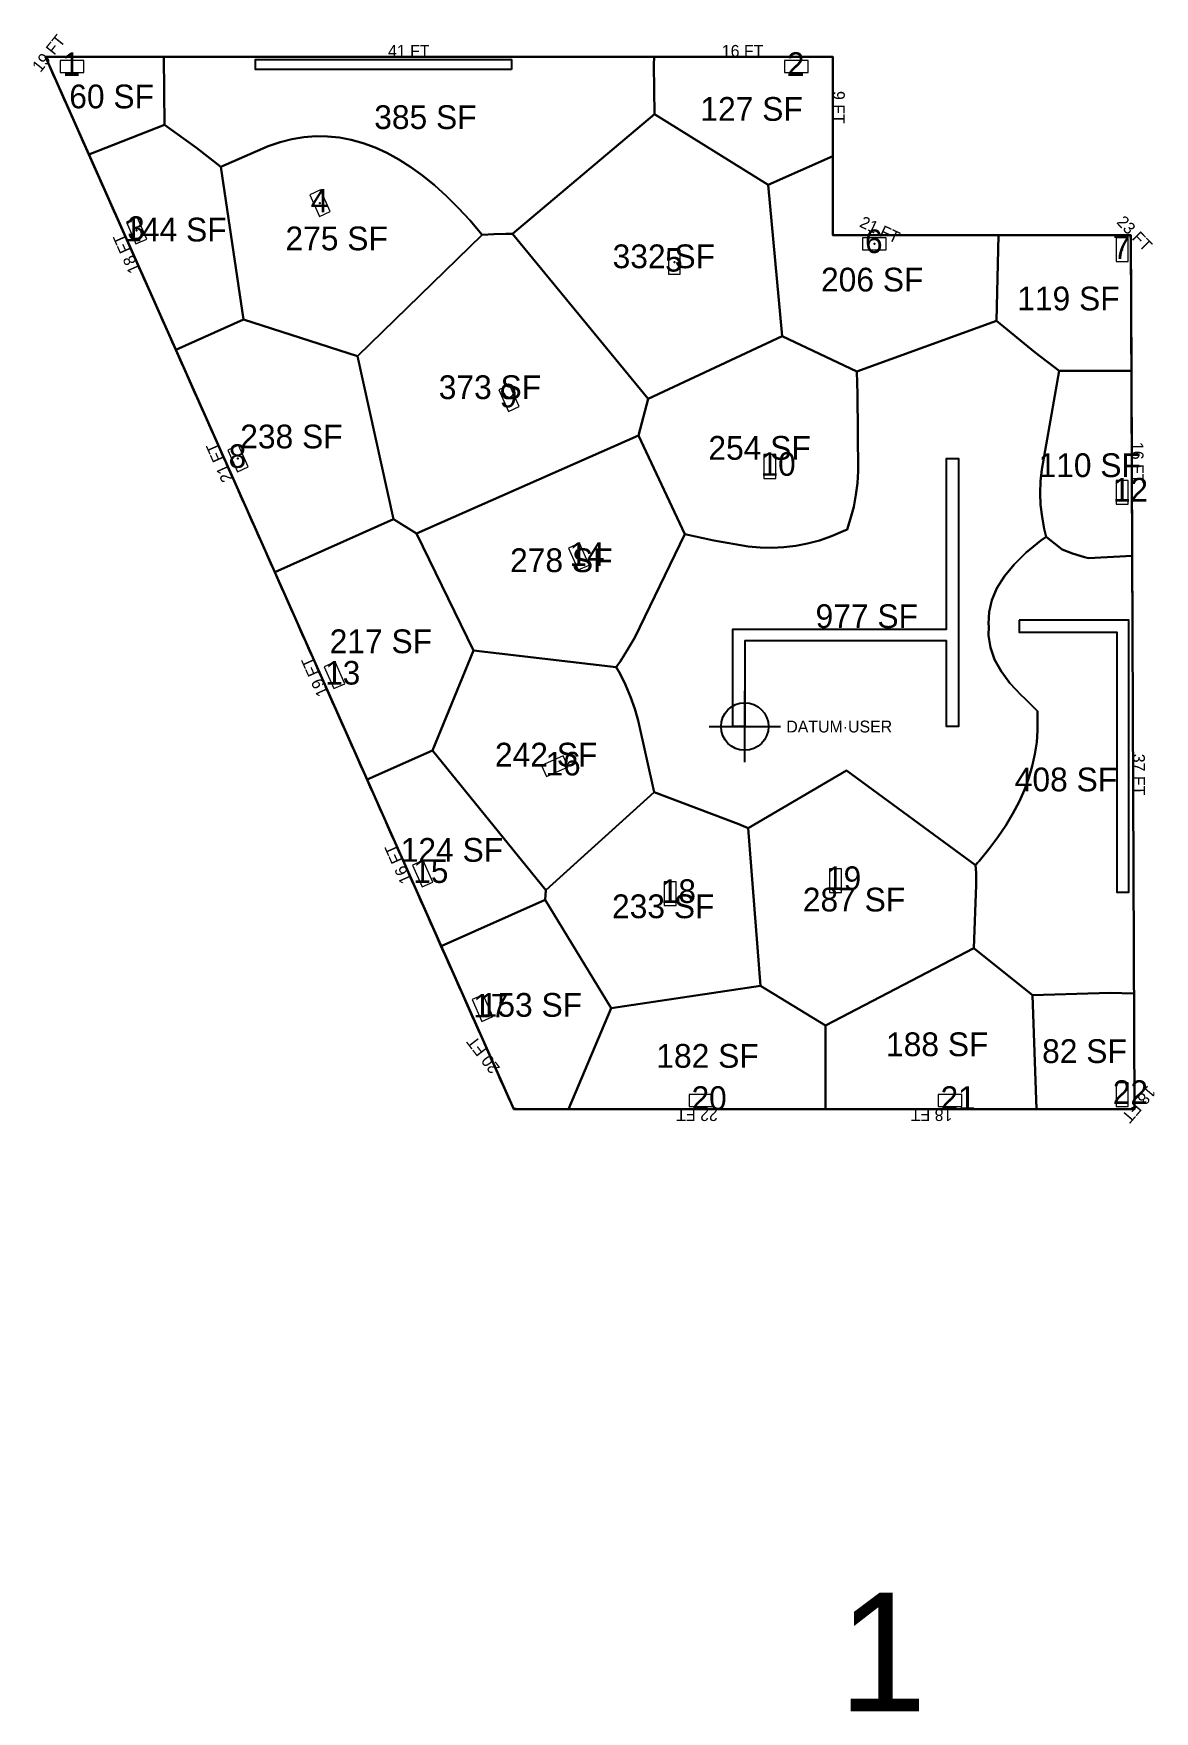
# Model space of a CAD drawing. Header units: metres. Extents: x 6006 to 43258, y -596 to 1101.
# Drawn here: x 6006 to 7139, y -594 to 1101 of the extents above; entities that cross this region are included whole.
import ezdxf
from ezdxf.enums import TextEntityAlignment as Align

# ---------------------------------------------------------------- set-up
doc = ezdxf.new("R2010")
doc.units = ezdxf.units.M
doc.layers.add('COLUMN-FOOTPRINT', color=6, linetype='Continuous', lineweight=9)
for name, color, linetype in [('COLUMN-LABEL', 6, 'Continuous'), ('FLOOR LABELS', 1, 'Continuous'), ('FLOOR_0_AREA_LABELS', 3, 'Continuous'), ('FLOOR_0_BOUNDARY', 5, 'Continuous'), ('FLOOR_0_COLUMNS', 7, 'Continuous'), ('FLOOR_0_DATUM', 4, 'Continuous'), ('FLOOR_0_FASCADE_COLUMNS', 30, 'Continuous'), ('FLOOR_0_FASCADE_WALLS', 4, 'Continuous'), ('FLOOR_0_LARGE_TRIBUTARY', 6, 'Continuous'), ('FLOOR_0_TRIBUTARY_COL_0', 2, 'Continuous'), ('FLOOR_0_TRIBUTARY_COL_1', 2, 'Continuous'), ('FLOOR_0_TRIBUTARY_COL_10', 2, 'Continuous'), ('FLOOR_0_TRIBUTARY_COL_11', 2, 'Continuous'), ('FLOOR_0_TRIBUTARY_COL_12', 2, 'Continuous'), ('FLOOR_0_TRIBUTARY_COL_13', 2, 'Continuous'), ('FLOOR_0_TRIBUTARY_COL_14', 2, 'Continuous'), ('FLOOR_0_TRIBUTARY_COL_15', 2, 'Continuous'), ('FLOOR_0_TRIBUTARY_COL_16', 2, 'Continuous'), ('FLOOR_0_TRIBUTARY_COL_17', 2, 'Continuous'), ('FLOOR_0_TRIBUTARY_COL_18', 2, 'Continuous'), ('FLOOR_0_TRIBUTARY_COL_19', 2, 'Continuous'), ('FLOOR_0_TRIBUTARY_COL_2', 2, 'Continuous'), ('FLOOR_0_TRIBUTARY_COL_20', 2, 'Continuous'), ('FLOOR_0_TRIBUTARY_COL_3', 2, 'Continuous'), ('FLOOR_0_TRIBUTARY_COL_4', 2, 'Continuous'), ('FLOOR_0_TRIBUTARY_COL_5', 2, 'Continuous'), ('FLOOR_0_TRIBUTARY_COL_6', 2, 'Continuous'), ('FLOOR_0_TRIBUTARY_COL_7', 2, 'Continuous'), ('FLOOR_0_TRIBUTARY_COL_8', 2, 'Continuous'), ('FLOOR_0_TRIBUTARY_COL_9', 2, 'Continuous'), ('FLOOR_0_WALL_TRIBUTARY_15', 1, 'Continuous'), ('FLOOR_0_WALL_TRIBUTARY_16', 1, 'Continuous'), ('FLOOR_0_WALL_TRIBUTARY_9', 1, 'Continuous'), ('SHEAR-WALL', 4, 'Continuous'), ('SLAB', 5, 'Continuous')]:
    doc.layers.add(name, color=color, linetype=linetype)

msp = doc.modelspace()

# ---------------------------------------------------------------- linework, layer by layer
at = {"layer": 'COLUMN-FOOTPRINT'}
for points in [[(6032.9, 1061.3), (6056.9, 1061.3), (6056.9, 1073.3), (6032.9, 1073.3)], [(6764.7, 1061.3), (6788.7, 1061.3), (6788.7, 1073.3), (6764.7, 1073.3)], [(6285.1, 937.8), (6294.8, 915.9), (6305.8, 920.8), (6296.1, 942.7)], [(6099.8, 910.1), (6109.5, 888.2), (6120.5, 893), (6110.7, 915)], [(6659.6, 857.6), (6659.6, 881.6), (6647.6, 881.6), (6647.6, 857.6)], [(6843.7, 882.3), (6867.7, 882.3), (6867.7, 894.3), (6843.7, 894.3)], [(7112, 870.3), (7112, 894.3), (7100, 894.3), (7100, 870.3)], [(6476.1, 740.9), (6485.8, 719), (6496.8, 723.9), (6487, 745.8)], [(6202.2, 679.9), (6212, 657.9), (6222.9, 662.8), (6213.2, 684.7)], [(6756, 651.3), (6756, 675.3), (6744, 675.3), (6744, 651.3)], [(7112, 625.3), (7112, 649.3), (7100, 649.3), (7100, 625.3)], [(6546.6, 580.8), (6556.4, 558.9), (6567.4, 563.7), (6557.6, 585.7)], [(6299.7, 460.9), (6309.5, 438.9), (6320.4, 443.8), (6310.7, 465.8)], [(6524.2, 350.2), (6546.1, 360), (6541.3, 371), (6519.3, 361.2)], [(6388.9, 260.5), (6398.6, 238.6), (6409.6, 243.5), (6399.8, 265.4)], [(6822.3, 232.9), (6822.3, 256.9), (6810.3, 256.9), (6810.3, 232.9)], [(6655.3, 219.8), (6655.3, 243.8), (6643.3, 243.8), (6643.3, 219.8)], [(6449.3, 124.7), (6459.1, 102.7), (6470.1, 107.6), (6460.3, 129.5)], [(7112, 16.8), (7112, 40.8), (7100, 40.8), (7100, 16.8)], [(6668.4, 16.8), (6692.4, 16.8), (6692.4, 28.8), (6668.4, 28.8)], [(6920, 16.8), (6944, 16.8), (6944, 28.8), (6920, 28.8)]]:
    msp.add_lwpolyline(points, close=True, dxfattribs=at)
at = {"layer": 'FLOOR_0_BOUNDARY'}
msp.add_lwpolyline([(6813.8, 1077.1), (6813.8, 941.1), (6813.8, 897.1), (6851.8, 897.1), (7114.8, 897.1), (7118.5, 14.1), (6491.2, 14.1), (6018, 1077.1), (6813.8, 1077.1)], close=True, dxfattribs=at)
at = {"layer": 'FLOOR_0_COLUMNS'}
for p in [(6044.9, 1067.3), (6776.7, 1067.3), (6295.4, 929.3), (6110.1, 901.6), (6855.7, 888.3), (7106, 882.3), (6653.6, 869.6), (6486.4, 732.4), (6212.6, 671.3), (6750, 663.3), (7106, 637.3), (6557, 572.3), (6310.1, 452.3), (6532.7, 360.6), (6399.2, 252), (6816.3, 244.9), (6649.3, 231.8), (6459.7, 116.1), (6680.4, 22.8), (6932, 22.8), (7106, 28.8)]:
    msp.add_point(p, dxfattribs=at)
at = {"layer": 'FLOOR_0_DATUM'}
for p, q in [((6724.7, 364.6), (6724.7, 436.6)), ((6688.7, 400.6), (6760.7, 400.6))]:
    msp.add_line(p, q, dxfattribs=at)
msp.add_circle((6724.7, 400.6), 24, dxfattribs=at)
at = {"layer": 'FLOOR_0_FASCADE_COLUMNS'}
for points in [[(6061.5, 979.5), (6059.1, 984.9), (6056.6, 990.4), (6054.2, 995.9), (6051.7, 1001.4), (6049.3, 1006.9), (6046.9, 1012.3), (6044.4, 1017.8), (6042, 1023.3), (6039.5, 1028.8), (6037.1, 1034.3), (6034.7, 1039.7), (6032.2, 1045.2), (6029.8, 1050.7), (6027.3, 1056.2), (6024.9, 1061.7), (6022.5, 1067.2), (6020, 1072.6), (6019.2, 1077.1), (6025.2, 1077.1), (6031.2, 1077.1), (6037.2, 1077.1), (6043.2, 1077.1), (6049.2, 1077.1), (6055.2, 1077.1), (6061.2, 1077.1), (6067.2, 1077.1), (6073.2, 1077.1), (6079.2, 1077.1), (6085.2, 1077.1), (6091.2, 1077.1), (6097.2, 1077.1), (6103.2, 1077.1), (6109.2, 1077.1), (6115.2, 1077.1), (6121.2, 1077.1), (6127.2, 1077.1), (6133.2, 1077.1), (6139.2, 1077.1)], [(6631.2, 1077.1), (6637.2, 1077.1), (6643.2, 1077.1), (6649.2, 1077.1), (6655.2, 1077.1), (6661.2, 1077.1), (6667.2, 1077.1), (6673.2, 1077.1), (6679.2, 1077.1), (6685.2, 1077.1), (6691.2, 1077.1), (6697.2, 1077.1), (6703.2, 1077.1), (6709.2, 1077.1), (6715.2, 1077.1), (6721.2, 1077.1), (6727.2, 1077.1), (6733.2, 1077.1), (6739.2, 1077.1), (6745.2, 1077.1), (6751.2, 1077.1), (6757.2, 1077.1), (6763.2, 1077.1), (6769.2, 1077.1), (6775.2, 1077.1), (6781.2, 1077.1), (6787.2, 1077.1), (6793.2, 1077.1), (6799.2, 1077.1), (6805.2, 1077.1), (6811.2, 1077.1), (6813.8, 1077.1)], [(6813.8, 1077.1), (6813.8, 1071.1), (6813.8, 1065.1), (6813.8, 1059.1), (6813.8, 1053.1), (6813.8, 1047.1), (6813.8, 1041.1), (6813.8, 1035.1), (6813.8, 1029.1), (6813.8, 1023.1), (6813.8, 1017.1), (6813.8, 1011.1), (6813.8, 1005.1), (6813.8, 999.1), (6813.8, 993.1), (6813.8, 987.1), (6813.8, 981.1), (6813.8, 975.1)], [(6149.3, 782.1), (6146.9, 787.6), (6144.4, 793.1), (6142, 798.6), (6139.6, 804), (6137.1, 809.5), (6134.7, 815), (6132.2, 820.5), (6129.8, 826), (6127.4, 831.4), (6124.9, 836.9), (6122.5, 842.4), (6120, 847.9), (6117.6, 853.4), (6115.2, 858.9), (6112.7, 864.3), (6110.3, 869.8), (6107.8, 875.3), (6105.4, 880.8), (6103, 886.3), (6100.5, 891.7), (6098.1, 897.2), (6095.6, 902.7), (6093.2, 908.2), (6090.8, 913.7), (6088.3, 919.2), (6085.9, 924.6), (6083.5, 930.1), (6081, 935.6), (6078.6, 941.1), (6076.1, 946.6), (6073.7, 952), (6071.3, 957.5), (6068.8, 963), (6066.4, 968.5), (6063.9, 974), (6061.5, 979.5)], [(6813.8, 975.1), (6813.8, 969.1), (6813.8, 963.1), (6813.8, 957.1), (6813.8, 951.1), (6813.8, 945.1), (6813.8, 939.1), (6813.8, 933.1), (6813.8, 927.1), (6813.8, 921.1), (6813.8, 915.1), (6813.8, 909.1), (6813.8, 903.1), (6813.8, 897.1), (6819.8, 897.1), (6825.8, 897.1), (6831.8, 897.1), (6837.8, 897.1), (6843.8, 897.1), (6849.8, 897.1), (6855.8, 897.1), (6861.8, 897.1), (6867.8, 897.1), (6873.8, 897.1), (6879.8, 897.1), (6885.8, 897.1), (6891.8, 897.1), (6897.8, 897.1), (6903.8, 897.1), (6909.8, 897.1), (6915.8, 897.1), (6921.8, 897.1), (6927.8, 897.1), (6933.8, 897.1), (6939.8, 897.1), (6945.8, 897.1), (6951.8, 897.1), (6957.8, 897.1), (6963.8, 897.1), (6969.8, 897.1), (6975.8, 897.1), (6981.8, 897.1)], [(6981.8, 897.1), (6987.8, 897.1), (6993.8, 897.1), (6999.8, 897.1), (7005.8, 897.1), (7011.8, 897.1), (7017.8, 897.1), (7023.8, 897.1), (7029.8, 897.1), (7035.8, 897.1), (7041.8, 897.1), (7047.8, 897.1), (7053.8, 897.1), (7059.8, 897.1), (7065.8, 897.1), (7071.8, 897.1), (7077.8, 897.1), (7083.8, 897.1), (7089.8, 897.1), (7095.8, 897.1), (7101.8, 897.1), (7107.8, 897.1), (7113.8, 897.1), (7114.8, 892.1), (7114.8, 886.1), (7114.9, 880.1), (7114.9, 874.1), (7114.9, 868.1), (7114.9, 862.1), (7115, 856.1), (7115, 850.1), (7115, 844.1), (7115, 838.1), (7115.1, 832.1), (7115.1, 826.1), (7115.1, 820.1), (7115.1, 814.1), (7115.2, 808.1), (7115.2, 802.1), (7115.2, 796.1), (7115.2, 790.1), (7115.3, 784.1), (7115.3, 778.1), (7115.3, 772.1), (7115.3, 766.1), (7115.4, 760.1)], [(6249.4, 557.4), (6246.9, 562.9), (6244.5, 568.3), (6242, 573.8), (6239.6, 579.3), (6237.2, 584.8), (6234.7, 590.3), (6232.3, 595.7), (6229.8, 601.2), (6227.4, 606.7), (6225, 612.2), (6222.5, 617.7), (6220.1, 623.2), (6217.6, 628.6), (6215.2, 634.1), (6212.8, 639.6), (6210.3, 645.1), (6207.9, 650.6), (6205.4, 656), (6203, 661.5), (6200.6, 667), (6198.1, 672.5), (6195.7, 678), (6193.2, 683.4), (6190.8, 688.9), (6188.4, 694.4), (6185.9, 699.9), (6183.5, 705.4), (6181, 710.9), (6178.6, 716.3), (6176.2, 721.8), (6173.7, 727.3), (6171.3, 732.8), (6168.8, 738.3), (6166.4, 743.7), (6164, 749.2), (6161.5, 754.7), (6159.1, 760.2), (6156.6, 765.7), (6154.2, 771.2), (6151.8, 776.6), (6149.3, 782.1)], [(7115.4, 760.1), (7115.4, 754.1), (7115.4, 748.1), (7115.4, 742.1), (7115.5, 736.1), (7115.5, 730.1), (7115.5, 724.1), (7115.5, 718.1), (7115.6, 712.1), (7115.6, 706.1), (7115.6, 700.1), (7115.6, 694.1), (7115.7, 688.1), (7115.7, 682.1), (7115.7, 676.1), (7115.7, 670.1), (7115.8, 664.1), (7115.8, 658.1), (7115.8, 652.1), (7115.8, 646.1), (7115.9, 640.1), (7115.9, 634.1), (7115.9, 628.1), (7115.9, 622.1), (7116, 616.1), (7116, 610.1), (7116, 604.1), (7116, 598.1), (7116.1, 592.1), (7116.1, 586.1), (7116.1, 580.1), (7116.1, 574.1)], [(6342.1, 349.1), (6339.6, 354.6), (6337.2, 360), (6334.8, 365.5), (6332.3, 371), (6329.9, 376.5), (6327.4, 382), (6325, 387.4), (6322.6, 392.9), (6320.1, 398.4), (6317.7, 403.9), (6315.2, 409.4), (6312.8, 414.9), (6310.4, 420.3), (6307.9, 425.8), (6305.5, 431.3), (6303, 436.8), (6300.6, 442.3), (6298.2, 447.7), (6295.7, 453.2), (6293.3, 458.7), (6290.8, 464.2), (6288.4, 469.7), (6286, 475.2), (6283.5, 480.6), (6281.1, 486.1), (6278.6, 491.6), (6276.2, 497.1), (6273.8, 502.6), (6271.3, 508), (6268.9, 513.5), (6266.4, 519), (6264, 524.5), (6261.6, 530), (6259.1, 535.4), (6256.7, 540.9), (6254.2, 546.4), (6251.8, 551.9), (6249.4, 557.4)], [(6417.7, 179.1), (6415.3, 184.6), (6412.8, 190.1), (6410.4, 195.6), (6407.9, 201.1), (6405.5, 206.6), (6403.1, 212), (6400.6, 217.5), (6398.2, 223), (6395.7, 228.5), (6393.3, 234), (6390.9, 239.4), (6388.4, 244.9), (6386, 250.4), (6383.6, 255.9), (6381.1, 261.4), (6378.7, 266.9), (6376.2, 272.3), (6373.8, 277.8), (6371.4, 283.3), (6368.9, 288.8), (6366.5, 294.3), (6364, 299.7), (6361.6, 305.2), (6359.2, 310.7), (6356.7, 316.2), (6354.3, 321.7), (6351.8, 327.1), (6349.4, 332.6), (6347, 338.1), (6344.5, 343.6), (6342.1, 349.1)], [(6544.5, 14.1), (6538.5, 14.1), (6532.5, 14.1), (6526.5, 14.1), (6520.5, 14.1), (6514.5, 14.1), (6508.5, 14.1), (6502.5, 14.1), (6496.5, 14.1), (6490.9, 14.7), (6488.5, 20.2), (6486, 25.7), (6483.6, 31.1), (6481.1, 36.6), (6478.7, 42.1), (6476.3, 47.6), (6473.8, 53.1), (6471.4, 58.6), (6468.9, 64), (6466.5, 69.5), (6464.1, 75), (6461.6, 80.5), (6459.2, 86), (6456.7, 91.4), (6454.3, 96.9), (6451.9, 102.4), (6449.4, 107.9), (6447, 113.4), (6444.5, 118.9), (6442.1, 124.3), (6439.7, 129.8), (6437.2, 135.3), (6434.8, 140.8), (6432.3, 146.3), (6429.9, 151.7), (6427.5, 157.2), (6425, 162.7), (6422.6, 168.2), (6420.1, 173.7), (6417.7, 179.1)], [(7118, 130.1), (7118, 124.1), (7118.1, 118.1), (7118.1, 112.1), (7118.1, 106.1), (7118.1, 100.1), (7118.2, 94.1), (7118.2, 88.1), (7118.2, 82.1), (7118.2, 76.1), (7118.3, 70.1), (7118.3, 64.1), (7118.3, 58.1), (7118.3, 52.1), (7118.4, 46.1), (7118.4, 40.1), (7118.4, 34.1), (7118.4, 28.1), (7118.5, 22.1), (7118.5, 16.1), (7114.5, 14.1), (7108.5, 14.1), (7102.5, 14.1), (7096.5, 14.1), (7090.5, 14.1), (7084.5, 14.1), (7078.5, 14.1), (7072.5, 14.1), (7066.5, 14.1), (7060.5, 14.1), (7054.5, 14.1), (7048.5, 14.1), (7042.5, 14.1), (7036.5, 14.1), (7030.5, 14.1), (7024.5, 14.1), (7018.5, 14.1)], [(6808.5, 14.1), (6802.5, 14.1), (6796.5, 14.1), (6790.5, 14.1), (6784.5, 14.1), (6778.5, 14.1), (6772.5, 14.1), (6766.5, 14.1), (6760.5, 14.1), (6754.5, 14.1), (6748.5, 14.1), (6742.5, 14.1), (6736.5, 14.1), (6730.5, 14.1), (6724.5, 14.1), (6718.5, 14.1), (6712.5, 14.1), (6706.5, 14.1), (6700.5, 14.1), (6694.5, 14.1), (6688.5, 14.1), (6682.5, 14.1), (6676.5, 14.1), (6670.5, 14.1), (6664.5, 14.1), (6658.5, 14.1), (6652.5, 14.1), (6646.5, 14.1), (6640.5, 14.1), (6634.5, 14.1), (6628.5, 14.1), (6622.5, 14.1), (6616.5, 14.1), (6610.5, 14.1), (6604.5, 14.1), (6598.5, 14.1), (6592.5, 14.1), (6586.5, 14.1), (6580.5, 14.1), (6574.5, 14.1), (6568.5, 14.1), (6562.5, 14.1), (6556.5, 14.1), (6550.5, 14.1), (6544.5, 14.1)], [(7018.5, 14.1), (7012.5, 14.1), (7006.5, 14.1), (7000.5, 14.1), (6994.5, 14.1), (6988.5, 14.1), (6982.5, 14.1), (6976.5, 14.1), (6970.5, 14.1), (6964.5, 14.1), (6958.5, 14.1), (6952.5, 14.1), (6946.5, 14.1), (6940.5, 14.1), (6934.5, 14.1), (6928.5, 14.1), (6922.5, 14.1), (6916.5, 14.1), (6910.5, 14.1), (6904.5, 14.1), (6898.5, 14.1), (6892.5, 14.1), (6886.5, 14.1), (6880.5, 14.1), (6874.5, 14.1), (6868.5, 14.1), (6862.5, 14.1), (6856.5, 14.1), (6850.5, 14.1), (6844.5, 14.1), (6838.5, 14.1), (6832.5, 14.1), (6826.5, 14.1), (6820.5, 14.1), (6814.5, 14.1), (6808.5, 14.1)]]:
    msp.add_lwpolyline(points, dxfattribs=at)
at = {"layer": 'FLOOR_0_FASCADE_WALLS'}
for points in [[(6139.2, 1077.1), (6145.2, 1077.1), (6151.2, 1077.1), (6157.2, 1077.1), (6163.2, 1077.1), (6169.2, 1077.1), (6175.2, 1077.1), (6181.2, 1077.1), (6187.2, 1077.1), (6193.2, 1077.1), (6199.2, 1077.1), (6205.2, 1077.1), (6211.2, 1077.1), (6217.2, 1077.1), (6223.2, 1077.1), (6229.2, 1077.1), (6235.2, 1077.1), (6241.2, 1077.1), (6247.2, 1077.1), (6253.2, 1077.1), (6259.2, 1077.1), (6265.2, 1077.1), (6271.2, 1077.1), (6277.2, 1077.1), (6283.2, 1077.1), (6289.2, 1077.1), (6295.2, 1077.1), (6301.2, 1077.1), (6307.2, 1077.1), (6313.2, 1077.1), (6319.2, 1077.1), (6325.2, 1077.1), (6331.2, 1077.1), (6337.2, 1077.1), (6343.2, 1077.1), (6349.2, 1077.1), (6355.2, 1077.1), (6361.2, 1077.1), (6367.2, 1077.1), (6373.2, 1077.1), (6379.2, 1077.1), (6385.2, 1077.1), (6391.2, 1077.1), (6397.2, 1077.1), (6403.2, 1077.1), (6409.2, 1077.1), (6415.2, 1077.1), (6421.2, 1077.1), (6427.2, 1077.1), (6433.2, 1077.1), (6439.2, 1077.1), (6445.2, 1077.1), (6451.2, 1077.1), (6457.2, 1077.1), (6463.2, 1077.1), (6469.2, 1077.1), (6475.2, 1077.1), (6481.2, 1077.1), (6487.2, 1077.1), (6493.2, 1077.1), (6499.2, 1077.1), (6505.2, 1077.1), (6511.2, 1077.1), (6517.2, 1077.1), (6523.2, 1077.1), (6529.2, 1077.1), (6535.2, 1077.1), (6541.2, 1077.1), (6547.2, 1077.1), (6553.2, 1077.1), (6559.2, 1077.1), (6565.2, 1077.1), (6571.2, 1077.1), (6577.2, 1077.1), (6583.2, 1077.1), (6589.2, 1077.1), (6595.2, 1077.1), (6601.2, 1077.1), (6607.2, 1077.1), (6613.2, 1077.1), (6619.2, 1077.1), (6625.2, 1077.1), (6631.2, 1077.1)], [(7116.1, 574.1), (7116.2, 568.1), (7116.2, 562.1), (7116.2, 556.1), (7116.2, 550.1), (7116.3, 544.1), (7116.3, 538.1), (7116.3, 532.1), (7116.3, 526.1), (7116.4, 520.1), (7116.4, 514.1), (7116.4, 508.1), (7116.4, 502.1), (7116.5, 496.1), (7116.5, 490.1), (7116.5, 484.1), (7116.5, 478.1), (7116.6, 472.1), (7116.6, 466.1), (7116.6, 460.1), (7116.6, 454.1), (7116.7, 448.1), (7116.7, 442.1), (7116.7, 436.1), (7116.7, 430.1), (7116.8, 424.1), (7116.8, 418.1), (7116.8, 412.1), (7116.8, 406.1), (7116.9, 400.1), (7116.9, 394.1), (7116.9, 388.1), (7116.9, 382.1), (7117, 376.1), (7117, 370.1), (7117, 364.1), (7117, 358.1), (7117.1, 352.1), (7117.1, 346.1), (7117.1, 340.1), (7117.1, 334.1), (7117.2, 328.1), (7117.2, 322.1), (7117.2, 316.1), (7117.2, 310.1), (7117.3, 304.1), (7117.3, 298.1), (7117.3, 292.1), (7117.3, 286.1), (7117.4, 280.1), (7117.4, 274.1), (7117.4, 268.1), (7117.4, 262.1), (7117.5, 256.1), (7117.5, 250.1), (7117.5, 244.1), (7117.5, 238.1), (7117.6, 232.1), (7117.6, 226.1), (7117.6, 220.1), (7117.6, 214.1), (7117.7, 208.1), (7117.7, 202.1), (7117.7, 196.1), (7117.8, 190.1), (7117.8, 184.1), (7117.8, 178.1), (7117.8, 172.1), (7117.9, 166.1), (7117.9, 160.1), (7117.9, 154.1), (7117.9, 148.1), (7118, 142.1), (7118, 136.1), (7118, 130.1)]]:
    msp.add_lwpolyline(points, dxfattribs=at)
at = {"layer": 'FLOOR_0_LARGE_TRIBUTARY'}
for points in [[(6138.3, 1008.4), (6062, 978.3), (6018, 1077.1), (6137.5, 1077.1), (6138.3, 1008.4)], [(6315.6, 1077.1), (6327.6, 1077.1), (6339.6, 1077.1), (6351.6, 1077.1), (6363.6, 1077.1), (6375.6, 1077.1), (6387.6, 1077.1), (6399.6, 1077.1), (6411.6, 1077.1), (6423.6, 1077.1), (6435.6, 1077.1), (6447.6, 1077.1), (6459.6, 1077.1), (6471.6, 1077.1), (6483.4, 1077.1), (6633, 1077.1), (6632.8, 1069.1), (6633.4, 1019.3), (6490.1, 898.3), (6483.1, 898.4), (6471.1, 898.1), (6459.5, 897.3), (6459.1, 897.8), (6447.1, 911.8), (6435.1, 924.7), (6423.1, 936.6), (6411.1, 947.4), (6399.1, 957.1), (6387.1, 965.8), (6375.1, 973.4), (6363.1, 980), (6351.1, 985.5), (6339.1, 989.9), (6327.1, 993.2), (6315.1, 995.5), (6303.1, 996.7), (6291.1, 996.9), (6279.1, 995.9), (6267.1, 993.9), (6255.1, 990.9), (6243.1, 986.8), (6195.2, 966.1), (6170.6, 985.3), (6138.3, 1008.4), (6137.5, 1077.1), (6230.5, 1077.1), (6243.6, 1077.1), (6255.6, 1077.1), (6267.6, 1077.1), (6279.6, 1077.1), (6291.6, 1077.1), (6303.6, 1077.1), (6315.6, 1077.1)], [(6748.2, 947.8), (6633.4, 1019.3), (6632.8, 1069.1), (6633, 1077.1), (6813.8, 1077.1), (6813.8, 976.8), (6748.2, 947.8)], [(6490.1, 898.3), (6633.4, 1019.3), (6748.2, 947.8), (6762.4, 794.8), (6627, 731.5), (6490.1, 898.3)], [(6138.3, 1008.4), (6170.6, 985.3), (6195.2, 966.1), (6218.3, 811.8), (6149.7, 781.3), (6062, 978.3), (6138.3, 1008.4)], [(6243.1, 986.8), (6255.1, 990.9), (6267.1, 993.9), (6279.1, 995.9), (6291.1, 996.9), (6303.1, 996.7), (6315.1, 995.5), (6327.1, 993.2), (6339.1, 989.9), (6351.1, 985.5), (6363.1, 980), (6375.1, 973.4), (6387.1, 965.8), (6399.1, 957.1), (6411.1, 947.4), (6423.1, 936.6), (6435.1, 924.7), (6447.1, 911.8), (6459.1, 897.8), (6459.5, 897.3), (6333.2, 774.9), (6218.3, 811.8), (6195.2, 966.1), (6243.1, 986.8)], [(6748.2, 947.8), (6813.8, 976.8), (6813.8, 941.1), (6813.8, 897.1), (6851.8, 897.1), (6981.1, 897.1), (6979, 810.3), (6837.8, 759.4), (6762.4, 794.8), (6748.2, 947.8)], [(6333.2, 774.9), (6459.5, 897.3), (6471.1, 898.1), (6483.1, 898.4), (6490.1, 898.3), (6627, 731.5), (6617.3, 694.5), (6393.1, 595.6), (6369.9, 610.2), (6333.2, 774.9)], [(7042.3, 759.8), (7018.1, 778.3), (6979, 810.3), (6981.1, 897.1), (7114.8, 897.1), (7115.4, 759.8), (7042.3, 759.8)], [(6218.3, 811.8), (6333.2, 774.9), (6369.9, 610.2), (6249.7, 556.7), (6149.7, 781.3), (6218.3, 811.8)], [(6604.1, 442.6), (6598.3, 454.6), (6594.9, 460.7), (6599.1, 466.6), (6606.7, 478.6), (6613.5, 490.6), (6664.3, 595), (6693.5, 588.4), (6728.2, 582.5), (6740.2, 581.4), (6752.2, 581.1), (6764.2, 581.7), (6776.2, 583.2), (6788.2, 585.5), (6800.2, 588.7), (6812.2, 592.8), (6824.2, 597.8), (6828.1, 599.7), (6831.7, 610.6), (6834.8, 622.6), (6837.1, 634.6), (6838.7, 646.6), (6839.4, 658.6), (6838.8, 736.3), (6837.8, 759.4), (6979, 810.3), (7018.1, 778.3), (7042.3, 759.8), (7024.8, 660.4), (7023.6, 648.4), (7023.2, 636.4), (7023.7, 624.4), (7025.1, 612.4), (7027.4, 600.4), (7029.4, 592.4), (7023.8, 588.4), (7009.2, 576.4), (6997, 564.4), (6987.1, 552.4), (6979.6, 540.4), (6974.4, 528.4), (6971.6, 516.4), (6971.1, 504.4), (6971.5, 501.9), (6971.1, 492.4), (6973, 480.4), (6977.2, 468.4), (6983.8, 456.4), (6992.7, 444.4), (7004, 432.4), (7007.9, 428.9), (7016, 420.4), (7019.9, 416.9), (7020.7, 416.1), (7020.7, 408.7), (7020.6, 408.4), (7020.7, 396.7), (7019.8, 384.7), (7018, 372.7), (7015.3, 360.7), (7011.8, 348.7), (7007.3, 336.7), (7001.9, 324.7), (6995.6, 312.7), (6988.5, 300.7), (6980.4, 288.7), (6971.4, 276.7), (6961.5, 264.7), (6960, 262.9), (6958, 260.6), (6827.6, 356.3), (6728.1, 297.8), (6718.7, 302), (6633, 334.2), (6616.9, 406.6), (6613.5, 418.6), (6609.2, 430.6), (6604.1, 442.6)], [(6627, 731.5), (6762.4, 794.8), (6837.8, 759.4), (6838.8, 736.3), (6839.4, 658.6), (6838.7, 646.6), (6837.1, 634.6), (6834.8, 622.6), (6831.7, 610.6), (6828.1, 599.7), (6824.2, 597.8), (6812.2, 592.8), (6800.2, 588.7), (6788.2, 585.5), (6776.2, 583.2), (6764.2, 581.7), (6752.2, 581.1), (6740.2, 581.4), (6728.2, 582.5), (6693.5, 588.4), (6664.3, 595), (6617.3, 694.5), (6627, 731.5)], [(7072, 570.7), (7067.9, 571.6), (7055.9, 575.4), (7045.3, 579.6), (7029.4, 592.4), (7027.4, 600.4), (7025.1, 612.4), (7023.7, 624.4), (7023.2, 636.4), (7023.6, 648.4), (7024.8, 660.4), (7042.3, 759.8), (7115.4, 759.8), (7116.1, 573), (7072, 570.7)], [(6617.3, 694.5), (6664.3, 595), (6613.5, 490.6), (6606.7, 478.6), (6599.1, 466.6), (6594.9, 460.7), (6450.6, 477.3), (6393.1, 595.6), (6617.3, 694.5)], [(6369.9, 610.2), (6393.1, 595.6), (6450.6, 477.3), (6409, 376.4), (6343, 347), (6249.7, 556.7), (6369.9, 610.2)], [(6958.5, 240.7), (6958.4, 252.7), (6958, 260.6), (6960, 262.9), (6961.5, 264.7), (6971.4, 276.7), (6980.4, 288.7), (6988.5, 300.7), (6995.6, 312.7), (7001.9, 324.7), (7007.3, 336.7), (7011.8, 348.7), (7015.3, 360.7), (7018, 372.7), (7019.8, 384.7), (7020.7, 396.7), (7020.6, 408.4), (7020.7, 408.7), (7020.7, 416.1), (7019.9, 416.9), (7016, 420.4), (7007.9, 428.9), (7004, 432.4), (6992.7, 444.4), (6983.8, 456.4), (6977.2, 468.4), (6973, 480.4), (6971.1, 492.4), (6971.5, 501.9), (6971.1, 504.4), (6971.6, 516.4), (6974.4, 528.4), (6979.6, 540.4), (6987.1, 552.4), (6997, 564.4), (7009.2, 576.4), (7023.8, 588.4), (7029.4, 592.4), (7045.3, 579.6), (7055.9, 575.4), (7067.9, 571.6), (7072, 570.7), (7116.1, 573), (7116.4, 502.1), (7116.5, 490.2), (7116.5, 478.2), (7116.6, 466.2), (7116.6, 454.2), (7116.7, 442.2), (7116.7, 430.2), (7116.8, 418.2), (7116.8, 406.2), (7116.9, 394.2), (7116.9, 382.2), (7117, 370.2), (7117, 358.2), (7117.1, 346.2), (7117.1, 334.2), (7117.2, 322.2), (7117.2, 310.2), (7117.3, 298.2), (7117.3, 286.2), (7117.4, 274.2), (7117.4, 262.2), (7117.5, 250.2), (7117.5, 238.2), (7118, 130.9), (7094.1, 131.5), (7015.4, 129.4), (6956.2, 176.6), (6958.5, 240.7)], [(6450.6, 477.3), (6594.9, 460.7), (6598.3, 454.6), (6604.1, 442.6), (6609.2, 430.6), (6613.5, 418.6), (6616.9, 406.6), (6633, 334.2), (6523.7, 235.3), (6409, 376.4), (6450.6, 477.3)], [(6409, 376.4), (6523.7, 235.3), (6523, 225.7), (6417.8, 178.9), (6343, 347), (6409, 376.4)], [(6728.1, 297.8), (6827.6, 356.3), (6958, 260.6), (6958.4, 252.7), (6958.5, 240.7), (6956.2, 176.6), (6806.2, 98.5), (6740.7, 138.6), (6728.1, 297.8)], [(6523.7, 235.3), (6633, 334.2), (6718.7, 302), (6728.1, 297.8), (6740.7, 138.6), (6589.8, 116.1), (6523, 225.7), (6523.7, 235.3)], [(6523, 225.7), (6589.8, 116.1), (6546.6, 14.1), (6491.2, 14.1), (6417.8, 178.9), (6523, 225.7)], [(6806.2, 98.5), (6956.2, 176.6), (7015.4, 129.4), (7019.4, 14.1), (6806.2, 14.1), (6806.2, 98.5)], [(6589.8, 116.1), (6740.7, 138.6), (6806.2, 98.5), (6806.2, 14.1), (6546.6, 14.1), (6589.8, 116.1)], [(7015.4, 129.4), (7094.1, 131.5), (7118, 130.9), (7118.5, 14.1), (7019.4, 14.1), (7015.4, 129.4)]]:
    msp.add_lwpolyline(points, close=True, dxfattribs=at)
at = {"layer": 'FLOOR_0_TRIBUTARY_COL_0'}
msp.add_lwpolyline([(6138.3, 1008.4), (6062, 978.3), (6018, 1077.1), (6137.5, 1077.1), (6138.3, 1008.4)], close=True, dxfattribs=at)
at = {"layer": 'FLOOR_0_TRIBUTARY_COL_1'}
msp.add_lwpolyline([(6138.3, 1008.4), (6170.6, 985.3), (6195.2, 966.1), (6218.3, 811.8), (6149.7, 781.3), (6062, 978.3), (6138.3, 1008.4)], close=True, dxfattribs=at)
at = {"layer": 'FLOOR_0_TRIBUTARY_COL_10'}
msp.add_lwpolyline([(6627, 731.5), (6762.4, 794.8), (6837.8, 759.4), (6838.8, 736.3), (6839.4, 658.6), (6838.7, 646.6), (6837.1, 634.6), (6834.8, 622.6), (6831.7, 610.6), (6828.1, 599.7), (6824.2, 597.8), (6812.2, 592.8), (6800.2, 588.7), (6788.2, 585.5), (6776.2, 583.2), (6764.2, 581.7), (6752.2, 581.1), (6740.2, 581.4), (6728.2, 582.5), (6693.5, 588.4), (6664.3, 595), (6617.3, 694.5), (6627, 731.5)], close=True, dxfattribs=at)
at = {"layer": 'FLOOR_0_TRIBUTARY_COL_11'}
msp.add_lwpolyline([(6728.1, 297.8), (6827.6, 356.3), (6958, 260.6), (6958.4, 252.7), (6958.5, 240.7), (6956.2, 176.6), (6806.2, 98.5), (6740.7, 138.6), (6728.1, 297.8)], close=True, dxfattribs=at)
at = {"layer": 'FLOOR_0_TRIBUTARY_COL_12'}
msp.add_lwpolyline([(6523.7, 235.3), (6633, 334.2), (6718.7, 302), (6728.1, 297.8), (6740.7, 138.6), (6589.8, 116.1), (6523, 225.7), (6523.7, 235.3)], close=True, dxfattribs=at)
at = {"layer": 'FLOOR_0_TRIBUTARY_COL_13'}
msp.add_lwpolyline([(7042.3, 759.8), (7018.1, 778.3), (6979, 810.3), (6981.1, 897.1), (7114.8, 897.1), (7115.4, 759.8), (7042.3, 759.8)], close=True, dxfattribs=at)
at = {"layer": 'FLOOR_0_TRIBUTARY_COL_14'}
msp.add_lwpolyline([(7072, 570.7), (7067.9, 571.6), (7055.9, 575.4), (7045.3, 579.6), (7029.4, 592.4), (7027.4, 600.4), (7025.1, 612.4), (7023.7, 624.4), (7023.2, 636.4), (7023.6, 648.4), (7024.8, 660.4), (7042.3, 759.8), (7115.4, 759.8), (7116.1, 573), (7072, 570.7)], close=True, dxfattribs=at)
at = {"layer": 'FLOOR_0_TRIBUTARY_COL_15'}
msp.add_lwpolyline([(6748.2, 947.8), (6633.4, 1019.3), (6632.8, 1069.1), (6633, 1077.1), (6813.8, 1077.1), (6813.8, 976.8), (6748.2, 947.8)], close=True, dxfattribs=at)
at = {"layer": 'FLOOR_0_TRIBUTARY_COL_16'}
msp.add_lwpolyline([(6748.2, 947.8), (6813.8, 976.8), (6813.8, 941.1), (6813.8, 897.1), (6851.8, 897.1), (6981.1, 897.1), (6979, 810.3), (6837.8, 759.4), (6762.4, 794.8), (6748.2, 947.8)], close=True, dxfattribs=at)
at = {"layer": 'FLOOR_0_TRIBUTARY_COL_17'}
msp.add_lwpolyline([(6806.2, 98.5), (6956.2, 176.6), (7015.4, 129.4), (7019.4, 14.1), (6806.2, 14.1), (6806.2, 98.5)], close=True, dxfattribs=at)
at = {"layer": 'FLOOR_0_TRIBUTARY_COL_18'}
msp.add_lwpolyline([(6589.8, 116.1), (6740.7, 138.6), (6806.2, 98.5), (6806.2, 14.1), (6546.6, 14.1), (6589.8, 116.1)], close=True, dxfattribs=at)
at = {"layer": 'FLOOR_0_TRIBUTARY_COL_19'}
msp.add_lwpolyline([(6450.6, 477.3), (6594.9, 460.7), (6598.3, 454.6), (6604.1, 442.6), (6609.2, 430.6), (6613.5, 418.6), (6616.9, 406.6), (6633, 334.2), (6523.7, 235.3), (6409, 376.4), (6450.6, 477.3)], close=True, dxfattribs=at)
at = {"layer": 'FLOOR_0_TRIBUTARY_COL_2'}
msp.add_lwpolyline([(6243.1, 986.8), (6255.1, 990.9), (6267.1, 993.9), (6279.1, 995.9), (6291.1, 996.9), (6303.1, 996.7), (6315.1, 995.5), (6327.1, 993.2), (6339.1, 989.9), (6351.1, 985.5), (6363.1, 980), (6375.1, 973.4), (6387.1, 965.8), (6399.1, 957.1), (6411.1, 947.4), (6423.1, 936.6), (6435.1, 924.7), (6447.1, 911.8), (6459.1, 897.8), (6459.5, 897.3), (6333.2, 774.9), (6218.3, 811.8), (6195.2, 966.1), (6243.1, 986.8)], close=True, dxfattribs=at)
at = {"layer": 'FLOOR_0_TRIBUTARY_COL_20'}
msp.add_lwpolyline([(7015.4, 129.4), (7094.1, 131.5), (7118, 130.9), (7118.5, 14.1), (7019.4, 14.1), (7015.4, 129.4)], close=True, dxfattribs=at)
at = {"layer": 'FLOOR_0_TRIBUTARY_COL_3'}
msp.add_lwpolyline([(6218.3, 811.8), (6333.2, 774.9), (6369.9, 610.2), (6249.7, 556.7), (6149.7, 781.3), (6218.3, 811.8)], close=True, dxfattribs=at)
at = {"layer": 'FLOOR_0_TRIBUTARY_COL_4'}
msp.add_lwpolyline([(6333.2, 774.9), (6459.5, 897.3), (6471.1, 898.1), (6483.1, 898.4), (6490.1, 898.3), (6627, 731.5), (6617.3, 694.5), (6393.1, 595.6), (6369.9, 610.2), (6333.2, 774.9)], close=True, dxfattribs=at)
at = {"layer": 'FLOOR_0_TRIBUTARY_COL_5'}
msp.add_lwpolyline([(6617.3, 694.5), (6664.3, 595), (6613.5, 490.6), (6606.7, 478.6), (6599.1, 466.6), (6594.9, 460.7), (6450.6, 477.3), (6393.1, 595.6), (6617.3, 694.5)], close=True, dxfattribs=at)
at = {"layer": 'FLOOR_0_TRIBUTARY_COL_6'}
msp.add_lwpolyline([(6369.9, 610.2), (6393.1, 595.6), (6450.6, 477.3), (6409, 376.4), (6343, 347), (6249.7, 556.7), (6369.9, 610.2)], close=True, dxfattribs=at)
at = {"layer": 'FLOOR_0_TRIBUTARY_COL_7'}
msp.add_lwpolyline([(6409, 376.4), (6523.7, 235.3), (6523, 225.7), (6417.8, 178.9), (6343, 347), (6409, 376.4)], close=True, dxfattribs=at)
at = {"layer": 'FLOOR_0_TRIBUTARY_COL_8'}
msp.add_lwpolyline([(6523, 225.7), (6589.8, 116.1), (6546.6, 14.1), (6491.2, 14.1), (6417.8, 178.9), (6523, 225.7)], close=True, dxfattribs=at)
at = {"layer": 'FLOOR_0_TRIBUTARY_COL_9'}
msp.add_lwpolyline([(6490.1, 898.3), (6633.4, 1019.3), (6748.2, 947.8), (6762.4, 794.8), (6627, 731.5), (6490.1, 898.3)], close=True, dxfattribs=at)
at = {"layer": 'FLOOR_0_WALL_TRIBUTARY_15'}
msp.add_lwpolyline([(6604.1, 442.6), (6598.3, 454.6), (6594.9, 460.7), (6599.1, 466.6), (6606.7, 478.6), (6613.5, 490.6), (6664.3, 595), (6693.5, 588.4), (6728.2, 582.5), (6740.2, 581.4), (6752.2, 581.1), (6764.2, 581.7), (6776.2, 583.2), (6788.2, 585.5), (6800.2, 588.7), (6812.2, 592.8), (6824.2, 597.8), (6828.1, 599.7), (6831.7, 610.6), (6834.8, 622.6), (6837.1, 634.6), (6838.7, 646.6), (6839.4, 658.6), (6838.8, 736.3), (6837.8, 759.4), (6979, 810.3), (7018.1, 778.3), (7042.3, 759.8), (7024.8, 660.4), (7023.6, 648.4), (7023.2, 636.4), (7023.7, 624.4), (7025.1, 612.4), (7027.4, 600.4), (7029.4, 592.4), (7023.8, 588.4), (7009.2, 576.4), (6997, 564.4), (6987.1, 552.4), (6979.6, 540.4), (6974.4, 528.4), (6971.6, 516.4), (6971.1, 504.4), (6971.5, 501.9), (6971.1, 492.4), (6973, 480.4), (6977.2, 468.4), (6983.8, 456.4), (6992.7, 444.4), (7004, 432.4), (7007.9, 428.9), (7016, 420.4), (7019.9, 416.9), (7020.7, 416.1), (7020.7, 408.7), (7020.6, 408.4), (7020.7, 396.7), (7019.8, 384.7), (7018, 372.7), (7015.3, 360.7), (7011.8, 348.7), (7007.3, 336.7), (7001.9, 324.7), (6995.6, 312.7), (6988.5, 300.7), (6980.4, 288.7), (6971.4, 276.7), (6961.5, 264.7), (6960, 262.9), (6958, 260.6), (6827.6, 356.3), (6728.1, 297.8), (6718.7, 302), (6633, 334.2), (6616.9, 406.6), (6613.5, 418.6), (6609.2, 430.6), (6604.1, 442.6)], close=True, dxfattribs=at)
at = {"layer": 'FLOOR_0_WALL_TRIBUTARY_16'}
msp.add_lwpolyline([(6315.6, 1077.1), (6327.6, 1077.1), (6339.6, 1077.1), (6351.6, 1077.1), (6363.6, 1077.1), (6375.6, 1077.1), (6387.6, 1077.1), (6399.6, 1077.1), (6411.6, 1077.1), (6423.6, 1077.1), (6435.6, 1077.1), (6447.6, 1077.1), (6459.6, 1077.1), (6471.6, 1077.1), (6483.4, 1077.1), (6633, 1077.1), (6632.8, 1069.1), (6633.4, 1019.3), (6490.1, 898.3), (6483.1, 898.4), (6471.1, 898.1), (6459.5, 897.3), (6459.1, 897.8), (6447.1, 911.8), (6435.1, 924.7), (6423.1, 936.6), (6411.1, 947.4), (6399.1, 957.1), (6387.1, 965.8), (6375.1, 973.4), (6363.1, 980), (6351.1, 985.5), (6339.1, 989.9), (6327.1, 993.2), (6315.1, 995.5), (6303.1, 996.7), (6291.1, 996.9), (6279.1, 995.9), (6267.1, 993.9), (6255.1, 990.9), (6243.1, 986.8), (6195.2, 966.1), (6170.6, 985.3), (6138.3, 1008.4), (6137.5, 1077.1), (6230.5, 1077.1), (6243.6, 1077.1), (6255.6, 1077.1), (6267.6, 1077.1), (6279.6, 1077.1), (6291.6, 1077.1), (6303.6, 1077.1), (6315.6, 1077.1)], close=True, dxfattribs=at)
at = {"layer": 'FLOOR_0_WALL_TRIBUTARY_9'}
msp.add_lwpolyline([(6958.5, 240.7), (6958.4, 252.7), (6958, 260.6), (6960, 262.9), (6961.5, 264.7), (6971.4, 276.7), (6980.4, 288.7), (6988.5, 300.7), (6995.6, 312.7), (7001.9, 324.7), (7007.3, 336.7), (7011.8, 348.7), (7015.3, 360.7), (7018, 372.7), (7019.8, 384.7), (7020.7, 396.7), (7020.6, 408.4), (7020.7, 408.7), (7020.7, 416.1), (7019.9, 416.9), (7016, 420.4), (7007.9, 428.9), (7004, 432.4), (6992.7, 444.4), (6983.8, 456.4), (6977.2, 468.4), (6973, 480.4), (6971.1, 492.4), (6971.5, 501.9), (6971.1, 504.4), (6971.6, 516.4), (6974.4, 528.4), (6979.6, 540.4), (6987.1, 552.4), (6997, 564.4), (7009.2, 576.4), (7023.8, 588.4), (7029.4, 592.4), (7045.3, 579.6), (7055.9, 575.4), (7067.9, 571.6), (7072, 570.7), (7116.1, 573), (7116.4, 502.1), (7116.5, 490.2), (7116.5, 478.2), (7116.6, 466.2), (7116.6, 454.2), (7116.7, 442.2), (7116.7, 430.2), (7116.8, 418.2), (7116.8, 406.2), (7116.9, 394.2), (7116.9, 382.2), (7117, 370.2), (7117, 358.2), (7117.1, 346.2), (7117.1, 334.2), (7117.2, 322.2), (7117.2, 310.2), (7117.3, 298.2), (7117.3, 286.2), (7117.4, 274.2), (7117.4, 262.2), (7117.5, 250.2), (7117.5, 238.2), (7118, 130.9), (7094.1, 131.5), (7015.4, 129.4), (6956.2, 176.6), (6958.5, 240.7)], close=True, dxfattribs=at)
at = {"layer": 'SHEAR-WALL'}
for points in [[(6489.1, 1064.3), (6230.3, 1064.3), (6230.3, 1074.3), (6489.1, 1074.3), (6489.1, 1064.3)], [(6712.7, 400.6), (6712.7, 499.1), (6928.7, 499.1), (6928.7, 671.5), (6940.7, 671.5), (6940.7, 400.6), (6928.7, 400.6), (6928.7, 487.1), (6724.7, 487.1), (6724.7, 400.6)], [(7001.9, 507.9), (7001.9, 495.9), (7100.7, 495.9), (7100.7, 233.4), (7112.7, 233.4), (7112.7, 507.9)]]:
    msp.add_lwpolyline(points, close=True, dxfattribs=at)
at = {"layer": 'SLAB'}
msp.add_lwpolyline([(6813.8, 1077.1), (6018, 1077.1), (6491.2, 14.1), (7118.5, 14.1), (7114.8, 897.1), (6851.8, 897.1), (6813.8, 897.1), (6813.8, 941.1)], close=True, dxfattribs=at)

# ---------------------------------------------------------------- texts
at = {"layer": 'COLUMN-LABEL'}
for s, height, p in [('1', 23.8, (6035.5, 1057.9)), ('2', 23.8, (6767.3, 1057.9)), ('4', 23.8, (6286.1, 919.9)), ('3', 23.8, (6100.7, 892.2)), ('6', 23.8, (6846.3, 878.9)), ('5', 23.8, (6644.2, 860.2)), ('7', 23.8, (7096.7, 872.9)), ('9', 23.8, (6477, 723)), ('8', 23.8, (6203.2, 661.9)), ('10', 23.83, (6740.7, 653.9)), ('12', 23.83, (7096.7, 627.9)), ('14', 23.83, (6547.6, 562.9)), ('13', 23.83, (6300.7, 443)), ('16', 23.83, (6523.4, 351.2)), ('15', 23.83, (6389.8, 242.6)), ('19', 23.83, (6806.9, 235.5)), ('18', 23.83, (6639.9, 222.4)), ('17', 23.83, (6450.3, 106.7)), ('20', 23.83, (6671, 13.4)), ('21', 23.83, (6922.6, 13.4)), ('22', 23.83, (7096.7, 19.4))]:
    msp.add_text(s, height=height, dxfattribs=at).set_placement(p)
at = {"layer": 'FLOOR LABELS'}
msp.add_text('1', height=120, dxfattribs=at).set_placement((6819.5, -594.3))
at = {"layer": 'FLOOR_0_AREA_LABELS'}
for s, p in [('60 SF', (6084.9, 1037.1)), ('127 SF', (6731.6, 1024.5)), ('385 SF', (6402, 1016.2)), ('144 SF', (6149.4, 902.6)), ('275 SF', (6312.3, 893.7)), ('332 SF', (6642.9, 875.6)), ('206 SF', (6853.5, 852.1)), ('119 SF', (7051.8, 833)), ('373 SF', (6467.2, 743.4)), ('238 SF', (6266.6, 693.6)), ('254 SF', (6739.7, 682.1)), ('110 SF', (7073.3, 664.6)), ('278 SF', (6539.3, 568.6)), ('977 SF', (6848, 512.1)), ('217 SF', (6357, 486.7)), ('242 SF', (6524, 372.2)), ('408 SF', (7049.3, 347.1)), ('124 SF', (6428.8, 276)), ('287 SF', (6835.1, 225.8)), ('233 SF', (6642.3, 219)), ('153 SF', (6508.6, 119.4)), ('188 SF', (6919.2, 79.6)), ('82 SF', (7068, 72.7)), ('182 SF', (6687.1, 67.9))]:
    msp.add_text(s, height=24, dxfattribs=at).set_placement(p, align=Align.MIDDLE_CENTER)
at = {"layer": 'FLOOR_0_DATUM'}
msp.add_text('DATUM·USER', height=12, dxfattribs=at).set_placement((6766.7, 394.6))
at = {"layer": 'FLOOR_0_FASCADE_COLUMNS'}
for s, rotation, p in [('19 FT', 51.4758, (6021.3, 1080.8)), ('16 FT', -0.0006, (6722.5, 1083.1)), ('9 FT', -90, (6819.8, 1026.1)), ('21 FT', -24.9048, (6861.3, 902.5)), ('23 FT', -45.725, (7118.6, 898.7)), ('18 FT', 113.9939, (6099.9, 878.3)), ('21 FT', 113.9939, (6193.9, 667.3)), ('16 FT', -89.7596, (7121.7, 667.1)), ('19 FT', 113.9939, (6290.2, 450.8)), ('16 FT', 113.9939, (6374.4, 261.7)), ('20 FT', 127.5231, (6460.4, 68.8)), ('18 FT', -130.626, (7123, 18.9)), ('22 FT', 180, (6676.5, 8.1)), ('18 FT', 180, (6913.5, 8.1))]:
    msp.add_text(s, height=12, rotation=rotation, dxfattribs=at).set_placement(p, align=Align.MIDDLE_CENTER)
at = {"layer": 'FLOOR_0_FASCADE_WALLS'}
for s, rotation, p in [('41 FT', -0.0006, (6385.2, 1083.1)), ('37 FT', -89.7596, (7123.1, 352.1))]:
    msp.add_text(s, height=12, rotation=rotation, dxfattribs=at).set_placement(p, align=Align.MIDDLE_CENTER)

doc.saveas('drawing.dxf')
